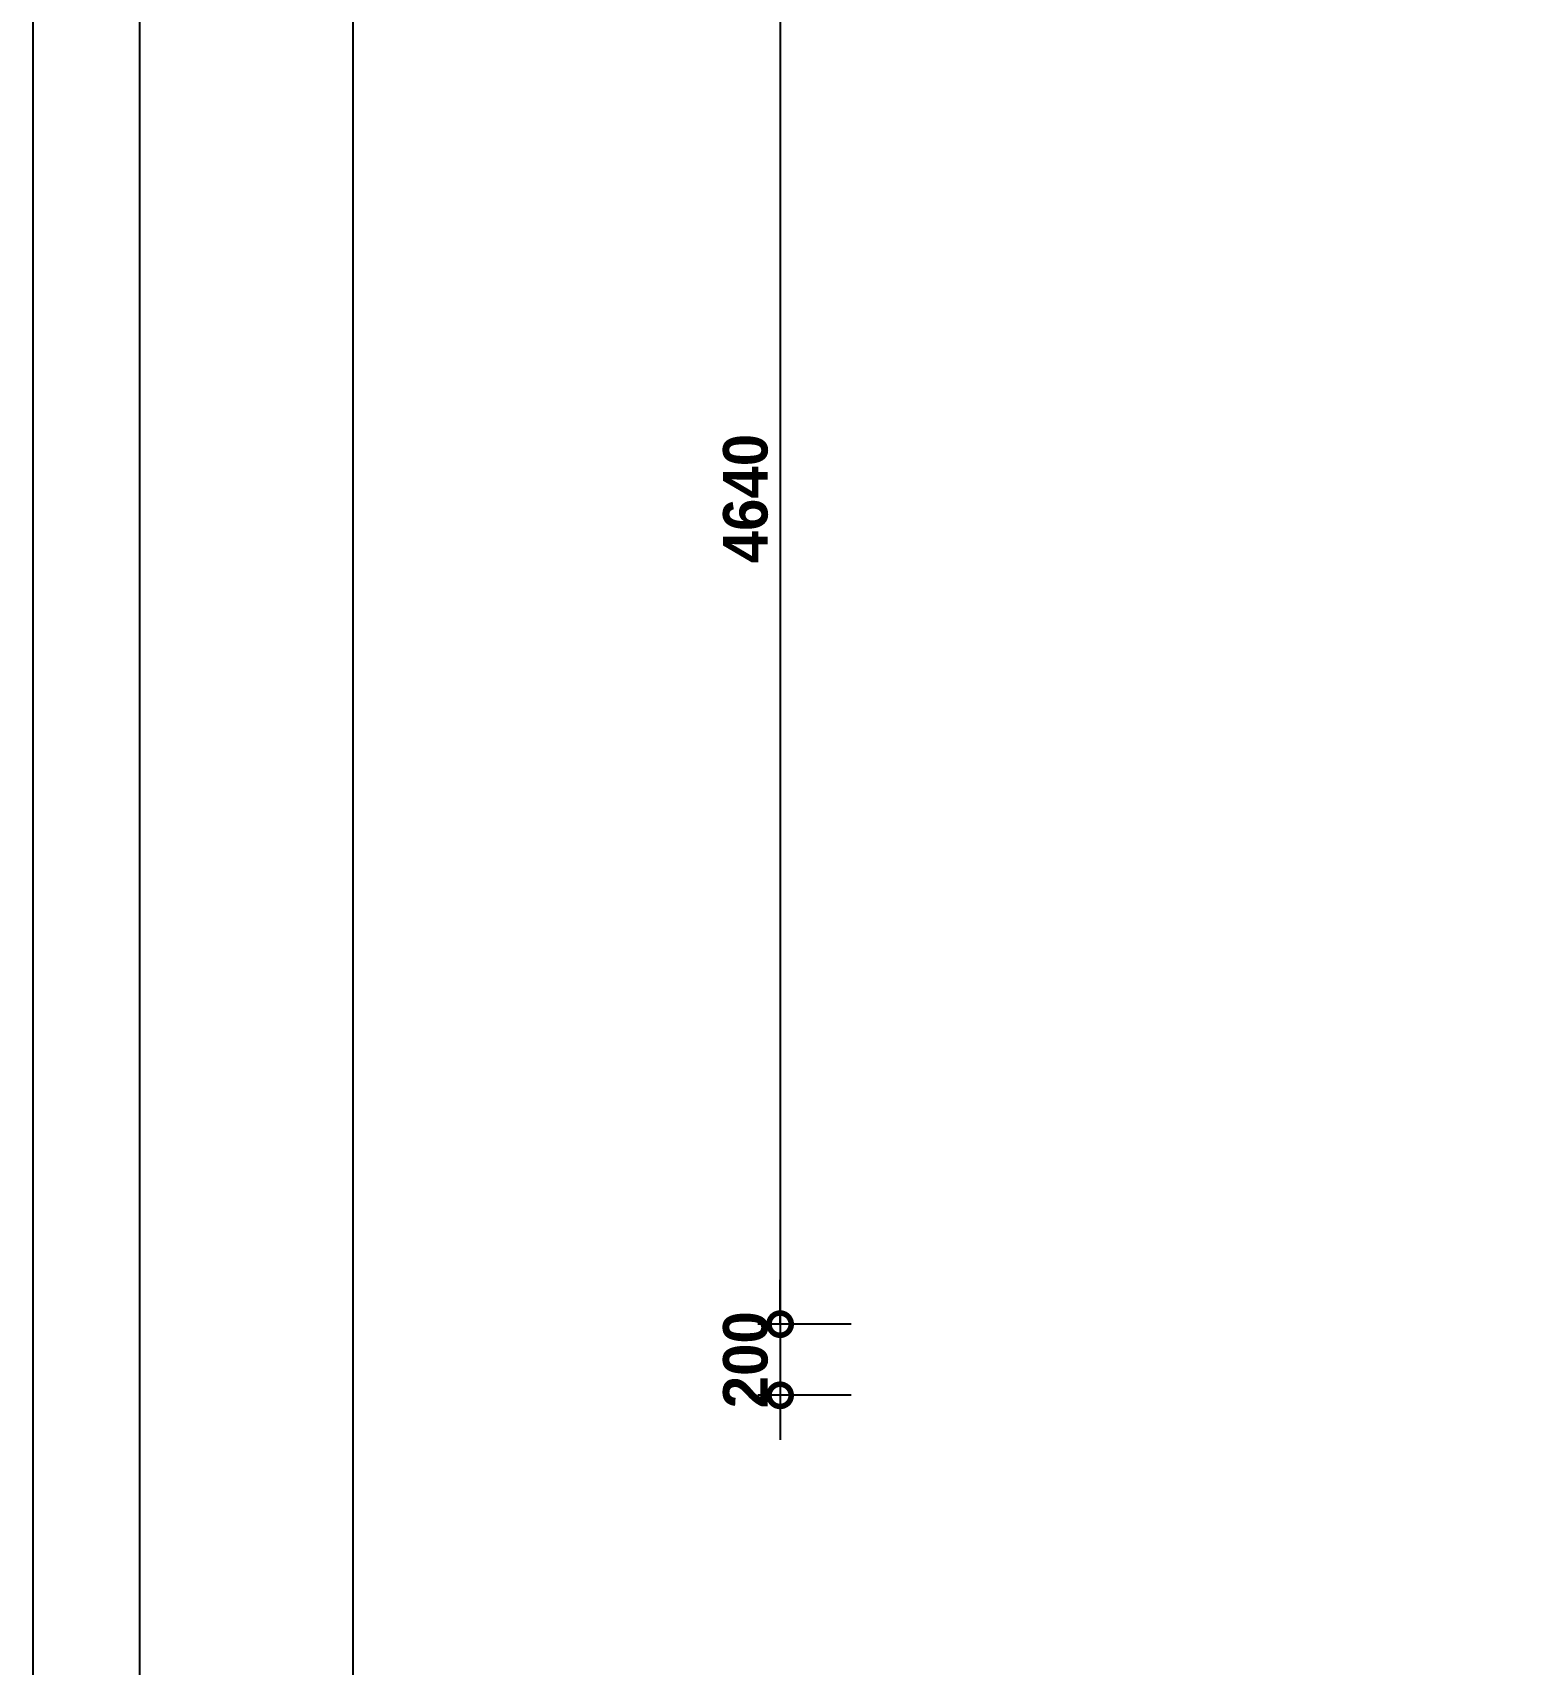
# Model space of a CAD drawing. Header units: inches. Extents: x 4138 to 127072, y -26315 to 43858.
# Drawn here: x 56338 to 60538, y 8452 to 13037 of the extents above; entities that cross this region are included whole.
import ezdxf
from ezdxf.enums import TextEntityAlignment as Align

# ---------------------------------------------------------------- set-up
doc = ezdxf.new("R2010")
doc.units = ezdxf.units.IN
doc.header["$LTSCALE"] = 50
doc.header["$MEASUREMENT"] = 0
for name, color, linetype in [('07-DIM', 5, 'Continuous'), ('07-DIM WAL', 5, 'Continuous'), ('FORM(YOURNAME)-11', 1, 'Continuous')]:
    doc.layers.add(name, color=color, linetype=linetype)
doc.styles.add('YOURNAME', font='HY울릉도M.TTF')
doc.styles.add('넥슨고딕', font='')
doc.styles.get('넥슨고딕').set_extended_font_data('NEXON Lv1 Gothic Bold', bold=True)
doc.dimstyles.new('50', dxfattribs={"dimscale": 50, "dimtxt": 2.5, "dimasz": 2.5, "dimexe": 1.25, "dimexo": 2, "dimtad": 1, "dimdec": 0, "dimtxsty": '넥슨고딕', "dimblk": 'DOTSMALL', "dimcen": 2.5, "dimclrd": 1, "dimclre": 1, "dimclrt": 2, "dimadec": 0, "dimazin": 0, "dimtfac": 1, "dimtdec": 0, "dimtix": 1, "dimtmove": 0, "dimatfit": 3, "dimldrblk": 'DOTSMALL', "dimfxl": 1.25, "dimarcsym": 0})

# ---------------------------------------------------------------- blocks, each defined once
blk = doc.blocks.new('FORM-PLAN')
at = {"layer": 'Defpoints', "color": 158}
for points in [[(-71444, -2285), (10556, -2285), (10556, 55115), (-71444, 55115)], [(-69444, 53115), (-64, 53115), (-64, 1215), (-69444, 1215)]]:
    blk.add_lwpolyline(points, close=True, dxfattribs=at)
at = {"layer": 'FORM(YOURNAME)-11', "color": 250}
blk.add_lwpolyline([(-72444, -3285), (11556, -3285), (11556, 56115), (-72444, 56115)], close=True, dxfattribs=at)
at = {"layer": 'FORM(YOURNAME)-11', "color": 3, "style": 'YOURNAME'}
for tag, height, p in [('1', 450, (9905, 18188)), ('2', 450, (9905, 17544)), ('3', 450, (9905, 16257)), ('4', 450, (9905, 14326)), ('5', 515, (9905, 12009)), ('6', 515, (9905, 9757)), ('7', 515, (9905, 7504)), ('8', 515, (9905, 5252)), ('9', 515, (9905, 2999)), ('10', 515, (5655, 811)), ('11', 515, (9905, 747)), ('12', 515, (5655, -1441)), ('13', 515, (9905, -1441))]:
    blk.add_attdef(tag, text='', height=height, dxfattribs=at).set_placement(p, align=Align.MIDDLE_RIGHT)
blk = doc.blocks.new('_DOTSMALL')
at = {"color": 0, "linetype": 'ByBlock', "const_width": 0.5}
blk.add_lwpolyline([(-0.0625, 0, 1), (0.0625, 0, 1)], format="xyb", close=True, dxfattribs=at)
blk = doc.blocks.new('*D70')
at = {"layer": '07-DIM', "color": 1, "lineweight": -2, "transparency": 16777216}
for p, q in [((58638.4, 14048), (58375.9, 14048)), ((58438.4, 14048), (58438.4, 9408)), ((58638.4, 9408), (58375.9, 9408))]:
    blk.add_line(p, q, dxfattribs=at)
at = {"layer": 'Defpoints', "color": 0, "transparency": 16777216}
for p in [(58738.4, 14048), (58438.4, 9408), (58738.4, 9408)]:
    blk.add_point(p, dxfattribs=at)
at = {"layer": '07-DIM', "color": 1, "lineweight": -2, "transparency": 16777216, "xscale": 125, "yscale": 125, "zscale": 125}
for p, rotation in [((58438.4, 14048), 90), ((58438.4, 9408), 270)]:
    blk.add_blockref('_DOTSMALL', p, dxfattribs=dict(at, rotation=rotation))
at = {"layer": '07-DIM', "color": 2, "transparency": 16777216, "insert": (58341.5, 11728), "char_height": 125, "attachment_point": 5, "rotation": 90, "style": '넥슨고딕'}
blk.add_mtext('4640', dxfattribs=at)
blk = doc.blocks.new('*D71')
at = {"layer": '07-DIM', "color": 1, "lineweight": -2, "transparency": 16777216}
for p, q in [((58438.4, 9408), (58438.4, 9533)), ((58638.4, 9408), (58375.9, 9408)), ((58438.4, 9408), (58438.4, 9208)), ((58638.4, 9208), (58375.9, 9208)), ((58438.4, 9208), (58438.4, 9083))]:
    blk.add_line(p, q, dxfattribs=at)
at = {"layer": 'Defpoints', "color": 0, "transparency": 16777216}
for p in [(58738.4, 9408), (58438.4, 9208), (58738.4, 9208)]:
    blk.add_point(p, dxfattribs=at)
at = {"layer": '07-DIM', "color": 1, "lineweight": -2, "transparency": 16777216, "xscale": 125, "yscale": 125, "zscale": 125}
for p, rotation in [((58438.4, 9408), 270), ((58438.4, 9208), 90)]:
    blk.add_blockref('_DOTSMALL', p, dxfattribs=dict(at, rotation=rotation))
at = {"layer": '07-DIM', "color": 2, "transparency": 16777216, "insert": (58341.5, 9308), "char_height": 125, "attachment_point": 5, "rotation": 90, "style": '넥슨고딕'}
blk.add_mtext('200', dxfattribs=at)

msp = doc.modelspace()

# ---------------------------------------------------------------- block references
at = {"layer": '07-DIM WAL', "xscale": 0.3, "yscale": 0.3, "zscale": 0.3}
msp.add_blockref('FORM-PLAN', (78071.7, 6539.4), dxfattribs=at)

# ---------------------------------------------------------------- dimensions: what is measured, and where the dimension line sits
at = {"layer": '07-DIM'}
for base, p1, p2, picture, middle in [((58438.4, 9408), (58738.4, 14048), (58738.4, 9408), '*D70', (58341.5, 11728)), ((58438.4, 9208), (58738.4, 9408), (58738.4, 9208), '*D71', (58341.5, 9308))]:
    dim = msp.add_linear_dim(base=base, p1=p1, p2=p2, angle=270, dimstyle='50', dxfattribs=at)
    dim.commit()
    dim.dimension.update_dxf_attribs({"geometry": picture, "text_midpoint": middle})

doc.saveas('drawing.dxf')
